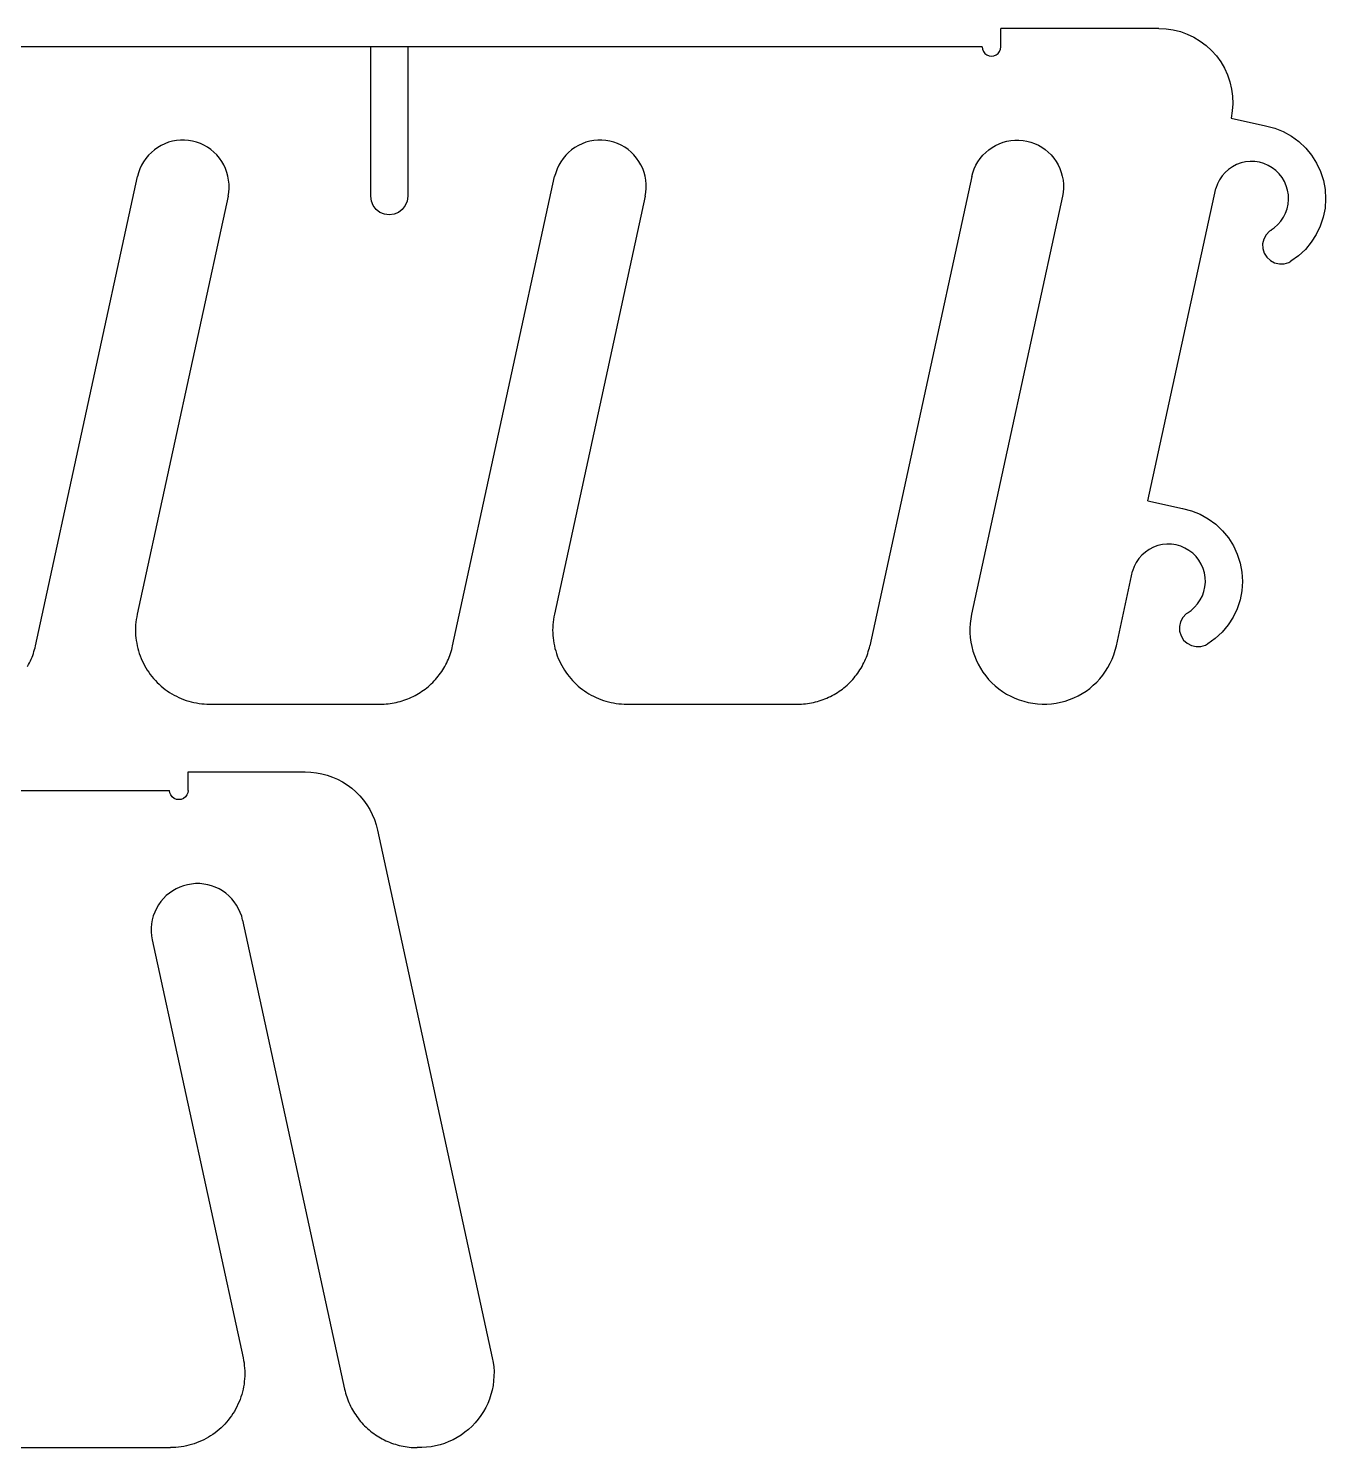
# Model space of a CAD drawing. Extents: x -30.9 to 30.9, y -15.1 to 15.1.
# Drawn here: x 13.42 to 30.92, y -8.93 to 10.22 of the extents above; entities that cross this region are included whole.
import ezdxf

# ---------------------------------------------------------------- set-up
doc = ezdxf.new("R2010")
doc.units = 0
doc.header["$MEASUREMENT"] = 0
doc.layers.get('0').update_dxf_attribs({"linetype": 'CONTINUOUS'})

msp = doc.modelspace()

# ---------------------------------------------------------------- linework, layer by layer
for p, q in [((28.664, 10.223), (26.533, 10.223)), ((26.533, 9.973), (26.533, 10.223)), ((28.664, 10.223), (28.763, 10.218)), ((28.763, 10.218), (28.861, 10.204)), ((28.861, 10.204), (28.957, 10.179)), ((28.957, 10.179), (29.05, 10.146)), ((18.033, 9.973), (7.276, 9.973)), ((18.033, 7.958), (18.033, 9.973)), ((18.533, 9.973), (18.033, 9.973)), ((18.533, 9.973), (18.533, 7.958)), ((26.283, 9.973), (18.533, 9.973)), ((26.283, 9.973), (26.287, 9.941)), ((26.529, 9.941), (26.533, 9.973)), ((29.05, 10.146), (29.14, 10.103)), ((29.14, 10.103), (29.224, 10.051)), ((29.224, 10.051), (29.304, 9.992)), ((29.304, 9.992), (29.377, 9.925)), ((26.287, 9.941), (26.3, 9.911)), ((26.3, 9.911), (26.32, 9.885)), ((26.32, 9.885), (26.346, 9.865)), ((26.346, 9.865), (26.376, 9.852)), ((26.376, 9.852), (26.408, 9.848)), ((26.408, 9.848), (26.44, 9.852)), ((26.44, 9.852), (26.471, 9.865)), ((26.471, 9.865), (26.497, 9.885)), ((26.497, 9.885), (26.516, 9.911)), ((26.516, 9.911), (26.529, 9.941)), ((29.377, 9.925), (29.442, 9.851)), ((29.442, 9.851), (29.501, 9.771)), ((29.501, 9.771), (29.551, 9.685)), ((29.551, 9.685), (29.592, 9.595)), ((29.592, 9.595), (29.624, 9.501)), ((29.624, 9.501), (29.647, 9.405)), ((29.647, 9.405), (29.66, 9.307)), ((29.664, 9.207), (29.657, 9.109)), ((29.66, 9.307), (29.664, 9.207)), ((29.657, 9.109), (29.641, 9.011)), ((29.641, 9.011), (30.107, 8.909)), ((30.107, 8.909), (30.229, 8.877)), ((30.229, 8.877), (30.345, 8.831)), ((30.345, 8.831), (30.455, 8.77)), ((15.207, 8.644), (15.16, 8.616)), ((15.256, 8.667), (15.207, 8.644)), ((15.307, 8.686), (15.256, 8.667)), ((15.36, 8.7), (15.307, 8.686)), ((15.414, 8.71), (15.36, 8.7)), ((15.468, 8.715), (15.414, 8.71)), ((15.522, 8.715), (15.468, 8.715)), ((15.577, 8.71), (15.522, 8.715)), ((15.631, 8.701), (15.577, 8.71)), ((15.683, 8.687), (15.631, 8.701)), ((15.735, 8.669), (15.683, 8.687)), ((15.784, 8.646), (15.735, 8.669)), ((15.831, 8.619), (15.784, 8.646)), ((15.876, 8.588), (15.831, 8.619)), ((20.835, 8.644), (20.788, 8.616)), ((20.885, 8.667), (20.835, 8.644)), ((20.936, 8.686), (20.885, 8.667)), ((20.988, 8.7), (20.936, 8.686)), ((21.042, 8.71), (20.988, 8.7)), ((21.096, 8.715), (21.042, 8.71)), ((21.151, 8.715), (21.096, 8.715)), ((21.205, 8.71), (21.151, 8.715)), ((21.259, 8.701), (21.205, 8.71)), ((21.312, 8.687), (21.259, 8.701)), ((21.363, 8.669), (21.312, 8.687)), ((21.413, 8.646), (21.363, 8.669)), ((21.46, 8.619), (21.413, 8.646)), ((21.505, 8.588), (21.46, 8.619)), ((26.417, 8.616), (26.464, 8.644)), ((26.464, 8.644), (26.513, 8.667)), ((26.513, 8.667), (26.564, 8.686)), ((26.564, 8.686), (26.617, 8.7)), ((26.617, 8.7), (26.671, 8.71)), ((26.671, 8.71), (26.725, 8.715)), ((26.725, 8.715), (26.779, 8.715)), ((26.779, 8.715), (26.834, 8.71)), ((26.834, 8.71), (26.887, 8.701)), ((26.887, 8.701), (26.94, 8.687)), ((26.94, 8.687), (26.991, 8.669)), ((26.991, 8.669), (27.041, 8.646)), ((27.041, 8.646), (27.088, 8.619)), ((27.088, 8.619), (27.133, 8.588)), ((30.455, 8.77), (30.557, 8.696)), ((30.557, 8.696), (30.648, 8.609)), ((15, 8.469), (14.969, 8.424)), ((15.035, 8.511), (15, 8.469)), ((15.074, 8.55), (15.035, 8.511)), ((15.115, 8.585), (15.074, 8.55)), ((15.16, 8.616), (15.115, 8.585)), ((15.918, 8.553), (15.876, 8.588)), ((15.957, 8.515), (15.918, 8.553)), ((15.992, 8.473), (15.957, 8.515)), ((16.024, 8.428), (15.992, 8.473)), ((16.051, 8.381), (16.024, 8.428)), ((20.629, 8.469), (20.598, 8.424)), ((20.664, 8.511), (20.629, 8.469)), ((20.702, 8.55), (20.664, 8.511)), ((20.744, 8.585), (20.702, 8.55)), ((20.788, 8.616), (20.744, 8.585)), ((21.547, 8.553), (21.505, 8.588)), ((21.585, 8.515), (21.547, 8.553)), ((21.621, 8.473), (21.585, 8.515)), ((21.652, 8.428), (21.621, 8.473)), ((21.679, 8.381), (21.652, 8.428)), ((26.226, 8.424), (26.257, 8.469)), ((26.257, 8.469), (26.292, 8.511)), ((26.292, 8.511), (26.331, 8.55)), ((26.331, 8.55), (26.372, 8.585)), ((26.372, 8.585), (26.417, 8.616)), ((27.133, 8.588), (27.175, 8.553)), ((27.175, 8.553), (27.214, 8.515)), ((27.214, 8.515), (27.249, 8.473)), ((27.249, 8.473), (27.28, 8.428)), ((27.28, 8.428), (27.308, 8.381)), ((29.899, 8.427), (29.836, 8.421)), ((29.961, 8.426), (29.899, 8.427)), ((30.023, 8.416), (29.961, 8.426)), ((30.648, 8.609), (30.728, 8.512)), ((30.728, 8.512), (30.794, 8.406)), ((14.901, 8.276), (14.887, 8.223)), ((14.919, 8.327), (14.901, 8.276)), ((14.942, 8.377), (14.919, 8.327)), ((14.969, 8.424), (14.942, 8.377)), ((16.074, 8.332), (16.051, 8.381)), ((16.093, 8.281), (16.074, 8.332)), ((16.107, 8.228), (16.093, 8.281)), ((20.529, 8.276), (20.515, 8.223)), ((20.548, 8.327), (20.529, 8.276)), ((20.571, 8.377), (20.548, 8.327)), ((20.598, 8.424), (20.571, 8.377)), ((21.703, 8.332), (21.679, 8.381)), ((21.722, 8.281), (21.703, 8.332)), ((21.736, 8.228), (21.722, 8.281)), ((26.144, 8.223), (26.158, 8.276)), ((26.158, 8.276), (26.176, 8.327)), ((26.176, 8.327), (26.199, 8.377)), ((26.199, 8.377), (26.226, 8.424)), ((27.308, 8.381), (27.331, 8.332)), ((27.331, 8.332), (27.35, 8.281)), ((27.35, 8.281), (27.364, 8.228)), ((29.561, 8.28), (29.52, 8.232)), ((29.608, 8.321), (29.561, 8.28)), ((29.66, 8.357), (29.608, 8.321)), ((29.716, 8.386), (29.66, 8.357)), ((29.775, 8.407), (29.716, 8.386)), ((29.836, 8.421), (29.775, 8.407)), ((30.084, 8.399), (30.023, 8.416)), ((30.141, 8.374), (30.084, 8.399)), ((30.196, 8.342), (30.141, 8.374)), ((30.245, 8.304), (30.196, 8.342)), ((30.29, 8.26), (30.245, 8.304)), ((30.329, 8.21), (30.29, 8.26)), ((30.794, 8.406), (30.847, 8.292)), ((30.847, 8.292), (30.886, 8.173)), ((13.511, 1.893), (14.887, 8.223)), ((16.117, 8.175), (16.107, 8.228)), ((16.122, 8.12), (16.117, 8.175)), ((16.118, 8.011), (16.122, 8.066)), ((16.122, 8.066), (16.122, 8.12)), ((19.139, 1.893), (20.515, 8.223)), ((21.746, 8.175), (21.736, 8.228)), ((21.751, 8.12), (21.746, 8.175)), ((21.746, 8.011), (21.751, 8.066)), ((21.751, 8.066), (21.751, 8.12)), ((26.144, 8.223), (24.768, 1.893)), ((27.364, 8.228), (27.374, 8.175)), ((27.374, 8.175), (27.379, 8.12)), ((27.379, 8.066), (27.375, 8.011)), ((27.379, 8.12), (27.379, 8.066)), ((28.519, 3.848), (29.436, 8.065)), ((29.457, 8.124), (29.436, 8.065)), ((29.485, 8.18), (29.457, 8.124)), ((29.52, 8.232), (29.485, 8.18)), ((30.361, 8.156), (30.329, 8.21)), ((30.386, 8.099), (30.361, 8.156)), ((30.404, 8.039), (30.386, 8.099)), ((30.886, 8.173), (30.909, 8.049)), ((30.909, 8.049), (30.916, 7.924)), ((16.109, 7.958), (14.883, 2.318)), ((16.109, 7.958), (16.118, 8.011)), ((18.042, 7.893), (18.033, 7.958)), ((18.067, 7.833), (18.042, 7.893)), ((18.525, 7.893), (18.5, 7.833)), ((18.533, 7.958), (18.525, 7.893)), ((21.737, 7.958), (20.511, 2.318)), ((21.737, 7.958), (21.746, 8.011)), ((27.365, 7.958), (26.139, 2.318)), ((27.375, 8.011), (27.365, 7.958)), ((30.397, 7.79), (30.41, 7.851)), ((30.414, 7.977), (30.404, 8.039)), ((30.41, 7.851), (30.416, 7.914)), ((30.416, 7.914), (30.414, 7.977)), ((30.916, 7.924), (30.908, 7.798)), ((18.106, 7.781), (18.067, 7.833)), ((18.158, 7.741), (18.106, 7.781)), ((18.218, 7.716), (18.158, 7.741)), ((18.283, 7.708), (18.218, 7.716)), ((18.348, 7.716), (18.283, 7.708)), ((18.408, 7.741), (18.348, 7.716)), ((18.46, 7.781), (18.408, 7.741)), ((18.5, 7.833), (18.46, 7.781)), ((30.313, 7.623), (30.348, 7.675)), ((30.348, 7.675), (30.376, 7.731)), ((30.376, 7.731), (30.397, 7.79)), ((30.884, 7.675), (30.845, 7.556)), ((30.908, 7.798), (30.884, 7.675)), ((30.157, 7.485), (30.113, 7.438)), ((30.184, 7.502), (30.157, 7.485)), ((30.182, 7.505), (30.224, 7.534)), ((30.182, 7.505), (30.184, 7.502)), ((30.224, 7.534), (30.271, 7.576)), ((30.271, 7.576), (30.313, 7.623)), ((30.845, 7.556), (30.791, 7.443)), ((30.082, 7.38), (30.067, 7.317)), ((30.067, 7.317), (30.07, 7.252)), ((30.113, 7.438), (30.082, 7.38)), ((30.723, 7.337), (30.643, 7.24)), ((30.791, 7.443), (30.723, 7.337)), ((30.07, 7.252), (30.089, 7.19)), ((30.089, 7.19), (30.123, 7.135)), ((30.123, 7.135), (30.171, 7.09)), ((30.171, 7.09), (30.228, 7.06)), ((30.551, 7.155), (30.449, 7.081)), ((30.643, 7.24), (30.551, 7.155)), ((30.228, 7.06), (30.292, 7.045)), ((30.292, 7.045), (30.357, 7.047)), ((30.357, 7.047), (30.419, 7.066)), ((30.419, 7.066), (30.447, 7.084)), ((30.447, 7.084), (30.449, 7.081)), ((28.519, 3.848), (28.985, 3.746)), ((28.985, 3.746), (29.107, 3.714)), ((29.107, 3.714), (29.223, 3.668)), ((29.223, 3.668), (29.333, 3.607)), ((29.333, 3.607), (29.434, 3.533)), ((29.434, 3.533), (29.525, 3.446)), ((28.714, 3.258), (28.652, 3.244)), ((28.776, 3.264), (28.714, 3.258)), ((28.839, 3.263), (28.776, 3.264)), ((28.901, 3.253), (28.839, 3.263)), ((29.525, 3.446), (29.605, 3.349)), ((29.605, 3.349), (29.672, 3.243)), ((28.398, 3.069), (28.362, 3.017)), ((28.439, 3.117), (28.398, 3.069)), ((28.486, 3.158), (28.439, 3.117)), ((28.538, 3.194), (28.486, 3.158)), ((28.593, 3.223), (28.538, 3.194)), ((28.652, 3.244), (28.593, 3.223)), ((28.961, 3.236), (28.901, 3.253)), ((29.019, 3.211), (28.961, 3.236)), ((29.073, 3.179), (29.019, 3.211)), ((29.123, 3.141), (29.073, 3.179)), ((29.168, 3.097), (29.123, 3.141)), ((29.206, 3.047), (29.168, 3.097)), ((29.672, 3.243), (29.725, 3.129)), ((29.725, 3.129), (29.763, 3.01)), ((28.094, 1.893), (28.313, 2.902)), ((28.334, 2.961), (28.313, 2.902)), ((28.362, 3.017), (28.334, 2.961)), ((29.238, 2.993), (29.206, 3.047)), ((29.264, 2.936), (29.238, 2.993)), ((29.281, 2.876), (29.264, 2.936)), ((29.291, 2.814), (29.281, 2.876)), ((29.763, 3.01), (29.786, 2.886)), ((29.786, 2.886), (29.794, 2.761)), ((29.275, 2.627), (29.288, 2.688)), ((29.288, 2.688), (29.294, 2.751)), ((29.294, 2.751), (29.291, 2.814)), ((29.794, 2.761), (29.786, 2.635)), ((29.19, 2.46), (29.225, 2.512)), ((29.225, 2.512), (29.254, 2.568)), ((29.254, 2.568), (29.275, 2.627)), ((29.762, 2.512), (29.722, 2.393)), ((29.786, 2.635), (29.762, 2.512)), ((14.883, 2.318), (14.876, 2.283)), ((20.511, 2.318), (20.504, 2.283)), ((26.139, 2.318), (26.128, 2.256)), ((29.035, 2.322), (28.99, 2.275)), ((29.062, 2.339), (29.035, 2.322)), ((29.06, 2.342), (29.102, 2.371)), ((29.06, 2.342), (29.062, 2.339)), ((29.102, 2.371), (29.149, 2.412)), ((29.149, 2.412), (29.19, 2.46)), ((29.722, 2.393), (29.668, 2.279)), ((14.862, 2.177), (14.86, 2.141)), ((14.86, 2.141), (14.86, 2.106)), ((14.865, 2.213), (14.862, 2.177)), ((14.87, 2.248), (14.865, 2.213)), ((14.876, 2.283), (14.87, 2.248)), ((20.489, 2.141), (20.488, 2.106)), ((20.491, 2.177), (20.489, 2.141)), ((20.494, 2.213), (20.491, 2.177)), ((20.498, 2.248), (20.494, 2.213)), ((20.504, 2.283), (20.498, 2.248)), ((26.121, 2.194), (26.117, 2.131)), ((26.117, 2.131), (26.117, 2.069)), ((26.128, 2.256), (26.121, 2.194)), ((28.96, 2.217), (28.945, 2.154)), ((28.945, 2.154), (28.947, 2.089)), ((28.99, 2.275), (28.96, 2.217)), ((29.601, 2.174), (29.52, 2.077)), ((29.668, 2.279), (29.601, 2.174)), ((14.86, 2.106), (14.86, 2.07)), ((14.86, 2.07), (14.862, 2.034)), ((14.862, 2.034), (14.865, 1.999)), ((14.865, 1.999), (14.87, 1.963)), ((14.87, 1.963), (14.876, 1.928)), ((14.876, 1.928), (14.883, 1.893)), ((20.488, 2.106), (20.489, 2.07)), ((20.489, 2.07), (20.491, 2.034)), ((20.491, 2.034), (20.494, 1.999)), ((20.494, 1.999), (20.498, 1.963)), ((20.498, 1.963), (20.504, 1.928)), ((20.504, 1.928), (20.511, 1.893)), ((26.117, 2.069), (26.122, 2.006)), ((26.122, 2.006), (26.13, 1.944)), ((26.13, 1.944), (26.142, 1.882)), ((28.947, 2.089), (28.966, 2.027)), ((28.966, 2.027), (29.001, 1.971)), ((29.001, 1.971), (29.048, 1.927)), ((29.048, 1.927), (29.106, 1.897)), ((29.297, 1.903), (29.325, 1.921)), ((29.325, 1.921), (29.326, 1.918)), ((29.428, 1.992), (29.326, 1.918)), ((29.52, 2.077), (29.428, 1.992)), ((13.453, 1.713), (13.464, 1.738)), ((13.464, 1.738), (13.473, 1.763)), ((13.473, 1.763), (13.482, 1.789)), ((13.482, 1.789), (13.49, 1.815)), ((13.49, 1.815), (13.498, 1.841)), ((13.498, 1.841), (13.505, 1.867)), ((13.505, 1.867), (13.511, 1.893)), ((14.883, 1.893), (14.891, 1.858)), ((14.891, 1.858), (14.9, 1.824)), ((14.9, 1.824), (14.911, 1.79)), ((14.911, 1.79), (14.923, 1.756)), ((14.923, 1.756), (14.936, 1.723)), ((19.082, 1.713), (19.092, 1.738)), ((19.092, 1.738), (19.102, 1.763)), ((19.102, 1.763), (19.111, 1.789)), ((19.111, 1.789), (19.119, 1.815)), ((19.119, 1.815), (19.127, 1.841)), ((19.127, 1.841), (19.133, 1.867)), ((19.133, 1.867), (19.139, 1.893)), ((20.511, 1.893), (20.519, 1.858)), ((20.519, 1.858), (20.529, 1.824)), ((20.529, 1.824), (20.539, 1.79)), ((20.539, 1.79), (20.551, 1.756)), ((20.551, 1.756), (20.564, 1.723)), ((24.71, 1.713), (24.721, 1.738)), ((24.721, 1.738), (24.73, 1.763)), ((24.73, 1.763), (24.739, 1.789)), ((24.739, 1.789), (24.747, 1.815)), ((24.747, 1.815), (24.755, 1.841)), ((24.755, 1.841), (24.762, 1.867)), ((24.762, 1.867), (24.768, 1.893)), ((26.142, 1.882), (26.158, 1.821)), ((26.158, 1.821), (26.178, 1.762)), ((26.178, 1.762), (26.201, 1.703)), ((28.037, 1.714), (28.059, 1.773)), ((28.059, 1.773), (28.079, 1.832)), ((28.079, 1.832), (28.094, 1.893)), ((29.106, 1.897), (29.169, 1.882)), ((29.169, 1.882), (29.234, 1.884)), ((29.234, 1.884), (29.297, 1.903)), ((13.405, 1.615), (13.418, 1.639)), ((13.418, 1.639), (13.431, 1.663)), ((13.431, 1.663), (13.442, 1.688)), ((13.442, 1.688), (13.453, 1.713)), ((14.936, 1.723), (14.95, 1.69)), ((14.95, 1.69), (14.966, 1.658)), ((14.966, 1.658), (14.982, 1.626)), ((14.982, 1.626), (15, 1.595)), ((15, 1.595), (15.019, 1.565)), ((15.019, 1.565), (15.038, 1.535)), ((15.038, 1.535), (15.059, 1.506)), ((18.976, 1.524), (18.991, 1.546)), ((18.991, 1.546), (19.006, 1.569)), ((19.006, 1.569), (19.02, 1.592)), ((19.02, 1.592), (19.034, 1.615)), ((19.034, 1.615), (19.047, 1.639)), ((19.047, 1.639), (19.059, 1.663)), ((19.059, 1.663), (19.071, 1.688)), ((19.071, 1.688), (19.082, 1.713)), ((20.564, 1.723), (20.579, 1.69)), ((20.579, 1.69), (20.594, 1.658)), ((20.594, 1.658), (20.611, 1.626)), ((20.611, 1.626), (20.628, 1.595)), ((20.628, 1.595), (20.647, 1.565)), ((20.647, 1.565), (20.667, 1.535)), ((20.667, 1.535), (20.688, 1.506)), ((24.604, 1.524), (24.619, 1.546)), ((24.619, 1.546), (24.634, 1.569)), ((24.634, 1.569), (24.649, 1.592)), ((24.649, 1.592), (24.662, 1.615)), ((24.662, 1.615), (24.675, 1.639)), ((24.675, 1.639), (24.688, 1.663)), ((24.688, 1.663), (24.699, 1.688)), ((24.699, 1.688), (24.71, 1.713)), ((26.201, 1.703), (26.228, 1.647)), ((26.228, 1.647), (26.259, 1.592)), ((26.259, 1.592), (26.293, 1.539)), ((26.293, 1.539), (26.33, 1.488)), ((27.91, 1.498), (27.947, 1.549)), ((27.947, 1.549), (27.98, 1.602)), ((27.98, 1.602), (28.01, 1.657)), ((28.01, 1.657), (28.037, 1.714)), ((15.059, 1.506), (15.081, 1.478)), ((15.081, 1.478), (15.104, 1.451)), ((15.104, 1.451), (15.128, 1.424)), ((15.128, 1.424), (15.153, 1.399)), ((15.153, 1.399), (15.178, 1.374)), ((15.178, 1.374), (15.205, 1.35)), ((15.205, 1.35), (15.232, 1.327)), ((18.79, 1.327), (18.811, 1.345)), ((18.811, 1.345), (18.831, 1.362)), ((18.831, 1.362), (18.851, 1.381)), ((18.851, 1.381), (18.87, 1.4)), ((18.87, 1.4), (18.889, 1.419)), ((18.889, 1.419), (18.908, 1.439)), ((18.908, 1.439), (18.926, 1.46)), ((18.926, 1.46), (18.943, 1.481)), ((18.943, 1.481), (18.959, 1.502)), ((18.959, 1.502), (18.976, 1.524)), ((20.688, 1.506), (20.71, 1.478)), ((20.71, 1.478), (20.732, 1.451)), ((20.732, 1.451), (20.756, 1.424)), ((20.756, 1.424), (20.781, 1.399)), ((20.781, 1.399), (20.807, 1.374)), ((20.807, 1.374), (20.833, 1.35)), ((20.833, 1.35), (20.861, 1.327)), ((24.418, 1.327), (24.439, 1.345)), ((24.439, 1.345), (24.46, 1.362)), ((24.46, 1.362), (24.48, 1.381)), ((24.48, 1.381), (24.499, 1.4)), ((24.499, 1.4), (24.518, 1.419)), ((24.518, 1.419), (24.536, 1.439)), ((24.536, 1.439), (24.554, 1.46)), ((24.554, 1.46), (24.571, 1.481)), ((24.571, 1.481), (24.588, 1.502)), ((24.588, 1.502), (24.604, 1.524)), ((26.33, 1.488), (26.37, 1.44)), ((26.37, 1.44), (26.414, 1.395)), ((26.414, 1.395), (26.46, 1.352)), ((26.46, 1.352), (26.508, 1.312)), ((27.734, 1.319), (27.782, 1.36)), ((27.782, 1.36), (27.828, 1.403)), ((27.828, 1.403), (27.871, 1.449)), ((27.871, 1.449), (27.91, 1.498)), ((15.232, 1.327), (15.26, 1.305)), ((15.26, 1.305), (15.289, 1.284)), ((15.289, 1.284), (15.319, 1.265)), ((15.319, 1.265), (15.349, 1.246)), ((15.349, 1.246), (15.381, 1.228)), ((15.381, 1.228), (15.412, 1.212)), ((15.412, 1.212), (15.444, 1.196)), ((15.444, 1.196), (15.477, 1.182)), ((15.477, 1.182), (15.51, 1.169)), ((15.51, 1.169), (15.544, 1.157)), ((15.544, 1.157), (15.578, 1.146)), ((18.43, 1.142), (18.456, 1.15)), ((18.456, 1.15), (18.482, 1.158)), ((18.482, 1.158), (18.508, 1.167)), ((18.508, 1.167), (18.533, 1.177)), ((18.533, 1.177), (18.558, 1.188)), ((18.558, 1.188), (18.583, 1.199)), ((18.583, 1.199), (18.607, 1.21)), ((18.607, 1.21), (18.632, 1.223)), ((18.632, 1.223), (18.655, 1.236)), ((18.655, 1.236), (18.679, 1.249)), ((18.679, 1.249), (18.702, 1.264)), ((18.702, 1.264), (18.724, 1.279)), ((18.724, 1.279), (18.747, 1.294)), ((18.747, 1.294), (18.768, 1.31)), ((18.768, 1.31), (18.79, 1.327)), ((20.861, 1.327), (20.889, 1.305)), ((20.889, 1.305), (20.918, 1.284)), ((20.918, 1.284), (20.948, 1.265)), ((20.948, 1.265), (20.978, 1.246)), ((20.978, 1.246), (21.009, 1.228)), ((21.009, 1.228), (21.041, 1.212)), ((21.041, 1.212), (21.073, 1.196)), ((21.073, 1.196), (21.106, 1.182)), ((21.106, 1.182), (21.139, 1.169)), ((21.139, 1.169), (21.172, 1.157)), ((21.172, 1.157), (21.206, 1.146)), ((24.059, 1.142), (24.085, 1.15)), ((24.085, 1.15), (24.111, 1.158)), ((24.111, 1.158), (24.136, 1.167)), ((24.136, 1.167), (24.162, 1.177)), ((24.162, 1.177), (24.187, 1.188)), ((24.187, 1.188), (24.211, 1.199)), ((24.211, 1.199), (24.236, 1.21)), ((24.236, 1.21), (24.26, 1.223)), ((24.26, 1.223), (24.284, 1.236)), ((24.284, 1.236), (24.307, 1.249)), ((24.307, 1.249), (24.33, 1.264)), ((24.33, 1.264), (24.353, 1.279)), ((24.353, 1.279), (24.375, 1.294)), ((24.375, 1.294), (24.397, 1.31)), ((24.397, 1.31), (24.418, 1.327)), ((26.508, 1.312), (26.559, 1.275)), ((26.559, 1.275), (26.613, 1.242)), ((26.613, 1.242), (26.668, 1.212)), ((26.668, 1.212), (26.725, 1.186)), ((26.725, 1.186), (26.783, 1.163)), ((26.783, 1.163), (26.843, 1.144)), ((27.401, 1.147), (27.461, 1.167)), ((27.461, 1.167), (27.519, 1.19)), ((27.519, 1.19), (27.576, 1.217)), ((27.576, 1.217), (27.631, 1.248)), ((27.631, 1.248), (27.684, 1.282)), ((27.684, 1.282), (27.734, 1.319)), ((15.578, 1.146), (15.612, 1.137)), ((15.612, 1.137), (15.647, 1.129)), ((15.647, 1.129), (15.682, 1.122)), ((15.682, 1.122), (15.717, 1.116)), ((15.717, 1.116), (15.753, 1.112)), ((15.753, 1.112), (15.788, 1.108)), ((15.788, 1.108), (15.824, 1.106)), ((15.824, 1.106), (15.86, 1.106)), ((15.86, 1.106), (18.162, 1.106)), ((18.162, 1.106), (18.189, 1.106)), ((18.189, 1.106), (18.217, 1.107)), ((18.217, 1.107), (18.244, 1.109)), ((18.244, 1.109), (18.271, 1.112)), ((18.271, 1.112), (18.298, 1.115)), ((18.298, 1.115), (18.324, 1.119)), ((18.324, 1.119), (18.351, 1.124)), ((18.351, 1.124), (18.378, 1.129)), ((18.378, 1.129), (18.404, 1.135)), ((18.404, 1.135), (18.43, 1.142)), ((21.206, 1.146), (21.241, 1.137)), ((21.241, 1.137), (21.276, 1.129)), ((21.276, 1.129), (21.311, 1.122)), ((21.311, 1.122), (21.346, 1.116)), ((21.346, 1.116), (21.381, 1.112)), ((21.381, 1.112), (21.417, 1.108)), ((21.417, 1.108), (21.453, 1.106)), ((21.453, 1.106), (21.488, 1.106)), ((21.488, 1.106), (23.791, 1.106)), ((23.791, 1.106), (23.818, 1.106)), ((23.818, 1.106), (23.845, 1.107)), ((23.845, 1.107), (23.872, 1.109)), ((23.872, 1.109), (23.899, 1.112)), ((23.899, 1.112), (23.926, 1.115)), ((23.926, 1.115), (23.953, 1.119)), ((23.953, 1.119), (23.98, 1.124)), ((23.98, 1.124), (24.006, 1.129)), ((24.006, 1.129), (24.033, 1.135)), ((24.033, 1.135), (24.059, 1.142)), ((26.843, 1.144), (26.904, 1.129)), ((26.904, 1.129), (26.966, 1.117)), ((26.966, 1.117), (27.028, 1.11)), ((27.028, 1.11), (27.091, 1.106)), ((27.091, 1.106), (27.154, 1.107)), ((27.154, 1.107), (27.217, 1.111)), ((27.217, 1.111), (27.279, 1.119)), ((27.279, 1.119), (27.341, 1.131)), ((27.341, 1.131), (27.401, 1.147)), ((15.569, 0.192), (17.15, 0.192)), ((15.569, -0.058), (15.569, 0.192)), ((17.15, 0.192), (17.225, 0.189)), ((17.225, 0.189), (17.3, 0.181)), ((17.3, 0.181), (17.374, 0.167)), ((17.374, 0.167), (17.447, 0.147)), ((17.447, 0.147), (17.518, 0.122)), ((17.518, 0.122), (17.587, 0.092)), ((17.587, 0.092), (17.653, 0.056)), ((17.653, 0.056), (17.717, 0.016)), ((17.717, 0.016), (17.777, -0.029)), ((7.532, -0.058), (15.319, -0.058)), ((15.323, -0.09), (15.319, -0.058)), ((15.336, -0.12), (15.323, -0.09)), ((15.356, -0.146), (15.336, -0.12)), ((15.382, -0.166), (15.356, -0.146)), ((15.412, -0.179), (15.382, -0.166)), ((15.444, -0.183), (15.412, -0.179)), ((15.477, -0.179), (15.444, -0.183)), ((15.507, -0.166), (15.477, -0.179)), ((15.533, -0.146), (15.507, -0.166)), ((15.552, -0.12), (15.533, -0.146)), ((15.565, -0.09), (15.552, -0.12)), ((15.569, -0.058), (15.565, -0.09)), ((17.777, -0.029), (17.834, -0.079)), ((17.834, -0.079), (17.887, -0.132)), ((17.887, -0.132), (17.936, -0.19)), ((17.936, -0.19), (17.98, -0.251)), ((17.98, -0.251), (18.02, -0.315)), ((18.02, -0.315), (18.054, -0.382)), ((18.054, -0.382), (18.084, -0.451)), ((18.084, -0.451), (18.108, -0.523)), ((18.108, -0.523), (18.127, -0.596)), ((18.127, -0.596), (19.674, -7.713)), ((15.563, -1.33), (15.51, -1.344)), ((15.617, -1.321), (15.563, -1.33)), ((15.671, -1.316), (15.617, -1.321)), ((15.726, -1.316), (15.671, -1.316)), ((15.78, -1.321), (15.726, -1.316)), ((15.834, -1.331), (15.78, -1.321)), ((15.886, -1.345), (15.834, -1.331)), ((15.237, -1.517), (15.201, -1.558)), ((15.275, -1.478), (15.237, -1.517)), ((15.317, -1.443), (15.275, -1.478)), ((15.362, -1.412), (15.317, -1.443)), ((15.409, -1.385), (15.362, -1.412)), ((15.459, -1.362), (15.409, -1.385)), ((15.51, -1.344), (15.459, -1.362)), ((15.937, -1.364), (15.886, -1.345)), ((15.987, -1.388), (15.937, -1.364)), ((16.034, -1.415), (15.987, -1.388)), ((16.078, -1.446), (16.034, -1.415)), ((16.12, -1.482), (16.078, -1.446)), ((16.158, -1.52), (16.12, -1.482)), ((16.193, -1.562), (16.158, -1.52)), ((15.119, -1.699), (15.1, -1.75)), ((15.143, -1.65), (15.119, -1.699)), ((15.17, -1.603), (15.143, -1.65)), ((15.201, -1.558), (15.17, -1.603)), ((16.224, -1.607), (16.193, -1.562)), ((16.251, -1.654), (16.224, -1.607)), ((16.274, -1.704), (16.251, -1.654)), ((16.293, -1.755), (16.274, -1.704)), ((15.076, -1.857), (15.071, -1.911)), ((15.071, -1.911), (15.071, -1.965)), ((15.086, -1.803), (15.076, -1.857)), ((15.1, -1.75), (15.086, -1.803)), ((16.306, -1.808), (16.293, -1.755)), ((16.306, -1.808), (17.682, -8.138)), ((15.071, -1.965), (15.076, -2.02)), ((15.076, -2.02), (15.085, -2.073)), ((15.085, -2.073), (16.311, -7.713)), ((16.311, -7.713), (16.318, -7.748)), ((16.318, -7.748), (16.324, -7.783)), ((16.324, -7.783), (16.328, -7.819)), ((16.328, -7.819), (16.331, -7.854)), ((19.674, -7.713), (19.686, -7.775)), ((19.686, -7.775), (19.693, -7.837)), ((19.693, -7.837), (19.697, -7.9)), ((16.328, -8.032), (16.324, -8.068)), ((16.331, -7.997), (16.328, -8.032)), ((16.331, -7.854), (16.333, -7.89)), ((16.333, -7.961), (16.331, -7.997)), ((16.333, -7.89), (16.334, -7.925)), ((16.334, -7.925), (16.333, -7.961)), ((19.692, -8.025), (19.684, -8.088)), ((19.696, -7.963), (19.692, -8.025)), ((19.697, -7.9), (19.696, -7.963)), ((16.293, -8.207), (16.283, -8.241)), ((16.303, -8.173), (16.293, -8.207)), ((16.311, -8.138), (16.303, -8.173)), ((16.318, -8.103), (16.311, -8.138)), ((16.324, -8.068), (16.318, -8.103)), ((17.682, -8.138), (17.689, -8.164)), ((17.689, -8.164), (17.695, -8.19)), ((17.695, -8.19), (17.703, -8.217)), ((17.703, -8.217), (17.711, -8.242)), ((19.656, -8.21), (19.636, -8.27)), ((19.672, -8.149), (19.656, -8.21)), ((19.684, -8.088), (19.672, -8.149)), ((16.211, -8.405), (16.194, -8.436)), ((16.228, -8.373), (16.211, -8.405)), ((16.243, -8.341), (16.228, -8.373)), ((16.258, -8.308), (16.243, -8.341)), ((16.271, -8.275), (16.258, -8.308)), ((16.283, -8.241), (16.271, -8.275)), ((17.711, -8.242), (17.72, -8.268)), ((17.72, -8.268), (17.73, -8.293)), ((17.73, -8.293), (17.74, -8.318)), ((17.74, -8.318), (17.751, -8.343)), ((17.751, -8.343), (17.763, -8.368)), ((17.763, -8.368), (17.775, -8.392)), ((17.775, -8.392), (17.788, -8.416)), ((17.788, -8.416), (17.802, -8.439)), ((19.585, -8.385), (19.555, -8.439)), ((19.612, -8.328), (19.585, -8.385)), ((19.636, -8.27), (19.612, -8.328)), ((16.066, -8.607), (16.041, -8.632)), ((16.089, -8.58), (16.066, -8.607)), ((16.112, -8.553), (16.089, -8.58)), ((16.134, -8.525), (16.112, -8.553)), ((16.155, -8.496), (16.134, -8.525)), ((16.175, -8.466), (16.155, -8.496)), ((16.194, -8.436), (16.175, -8.466)), ((17.802, -8.439), (17.816, -8.462)), ((17.816, -8.462), (17.831, -8.485)), ((17.831, -8.485), (17.846, -8.507)), ((17.846, -8.507), (17.863, -8.529)), ((17.863, -8.529), (17.879, -8.55)), ((17.879, -8.55), (17.896, -8.571)), ((17.896, -8.571), (17.914, -8.592)), ((17.914, -8.592), (17.933, -8.612)), ((17.933, -8.612), (17.951, -8.631)), ((19.443, -8.591), (19.4, -8.637)), ((19.483, -8.543), (19.443, -8.591)), ((19.521, -8.492), (19.483, -8.543)), ((19.555, -8.439), (19.521, -8.492)), ((15.813, -8.803), (15.781, -8.82)), ((15.844, -8.785), (15.813, -8.803)), ((15.874, -8.767), (15.844, -8.785)), ((15.904, -8.747), (15.874, -8.767)), ((15.933, -8.726), (15.904, -8.747)), ((15.961, -8.704), (15.933, -8.726)), ((15.989, -8.681), (15.961, -8.704)), ((16.015, -8.657), (15.989, -8.681)), ((16.041, -8.632), (16.015, -8.657)), ((17.951, -8.631), (17.971, -8.65)), ((17.971, -8.65), (17.991, -8.669)), ((17.991, -8.669), (18.011, -8.687)), ((18.011, -8.687), (18.032, -8.704)), ((18.032, -8.704), (18.054, -8.721)), ((18.054, -8.721), (18.075, -8.737)), ((18.075, -8.737), (18.098, -8.752)), ((18.098, -8.752), (18.12, -8.767)), ((18.12, -8.767), (18.143, -8.782)), ((18.143, -8.782), (18.167, -8.795)), ((18.167, -8.795), (18.19, -8.808)), ((19.201, -8.789), (19.146, -8.819)), ((19.254, -8.756), (19.201, -8.789)), ((19.305, -8.719), (19.254, -8.756)), ((19.354, -8.679), (19.305, -8.719)), ((19.4, -8.637), (19.354, -8.679)), ((13.031, -8.925), (15.334, -8.925)), ((15.369, -8.925), (15.334, -8.925)), ((15.405, -8.923), (15.369, -8.925)), ((15.441, -8.92), (15.405, -8.923)), ((15.476, -8.915), (15.441, -8.92)), ((15.511, -8.909), (15.476, -8.915)), ((15.546, -8.902), (15.511, -8.909)), ((15.581, -8.894), (15.546, -8.902)), ((15.615, -8.885), (15.581, -8.894)), ((15.65, -8.874), (15.615, -8.885)), ((15.683, -8.862), (15.65, -8.874)), ((15.716, -8.849), (15.683, -8.862)), ((15.749, -8.835), (15.716, -8.849)), ((15.781, -8.82), (15.749, -8.835)), ((18.19, -8.808), (18.215, -8.821)), ((18.215, -8.821), (18.239, -8.833)), ((18.239, -8.833), (18.264, -8.844)), ((18.264, -8.844), (18.289, -8.854)), ((18.289, -8.854), (18.314, -8.864)), ((18.314, -8.864), (18.34, -8.873)), ((18.34, -8.873), (18.366, -8.881)), ((18.366, -8.881), (18.392, -8.889)), ((18.392, -8.889), (18.418, -8.896)), ((18.418, -8.896), (18.444, -8.902)), ((18.444, -8.902), (18.471, -8.907)), ((18.471, -8.907), (18.498, -8.912)), ((18.498, -8.912), (18.524, -8.916)), ((18.524, -8.916), (18.551, -8.919)), ((18.551, -8.919), (18.578, -8.922)), ((18.578, -8.922), (18.605, -8.924)), ((18.605, -8.924), (18.633, -8.925)), ((18.633, -8.925), (18.66, -8.925)), ((18.722, -8.925), (18.66, -8.925)), ((18.785, -8.921), (18.722, -8.925)), ((18.848, -8.914), (18.785, -8.921)), ((18.909, -8.903), (18.848, -8.914)), ((18.97, -8.887), (18.909, -8.903)), ((19.03, -8.868), (18.97, -8.887)), ((19.089, -8.845), (19.03, -8.868)), ((19.146, -8.819), (19.089, -8.845))]:
    msp.add_line(p, q)

doc.saveas('drawing.dxf')
